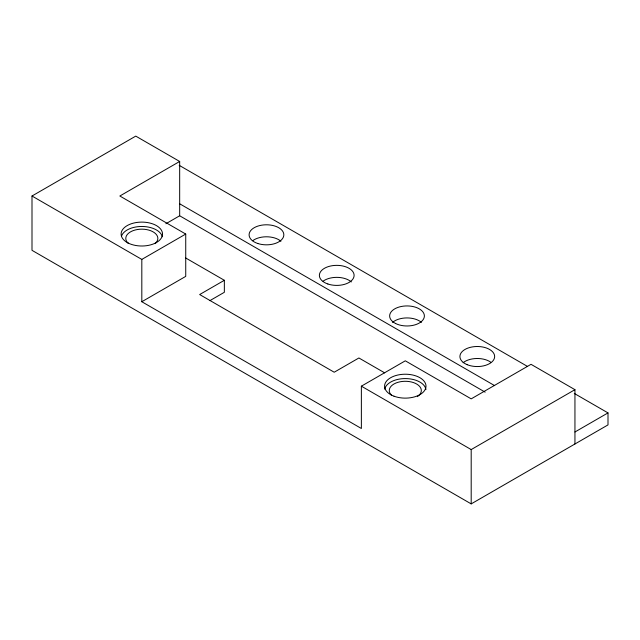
<?xml version="1.0" encoding="UTF-8"?>
<svg xmlns="http://www.w3.org/2000/svg" width="640" height="640" viewBox="0 0 640 640"><rect width="100%" height="100%" fill="white"/><g stroke="black" fill="none" stroke-linecap="round" stroke-linejoin="round"><path stroke-width="0.96" d="M574.28 393.44L608 412.904L608 424.904L471.192 503.888L32 250.328L32 196.008L135.752 136.112L179.672 161.464L179.672 215.784L485.152 392.152M179.672 161.464L119.84 196.008L185.736 234.056L185.736 276.376L141.816 301.728L141.816 259.416L32 196.008M165.896 223.736L179.672 215.784M141.816 259.416L185.736 234.056M209.88 300.648L224.352 292.288L224.352 280.296L199.664 294.544L334.208 372.224L358.896 357.976L384.696 372.864M141.816 301.728L361.368 428.488L361.368 386.176L405.296 360.816L471.192 398.864L531.024 364.32L574.944 389.672L574.944 443.992M361.368 386.176L471.192 449.576L574.944 389.672M574.944 431.992L608 412.904M179.184 165.328L527.6 366.488M179.672 203.784L494.672 385.648M185.552 257.896L224.352 280.296M471.192 449.576L471.192 503.888M391.408 395.16A16.032 9.256 0 0 1 395.816 383.072A16.032 9.256 0 0 1 417.112 384.288A16.032 9.256 0 0 1 417.344 396.64M128.384 243.472A16.032 9.256 0 0 1 131.392 231.392A16.032 9.256 0 0 1 152.528 231.536A16.032 9.256 0 0 1 155.04 243.656M121.464 236.224A20.704 11.952 0 0 1 142.256 226.472A20.704 11.952 0 0 1 162.312 236.72M384.728 389.128A20.704 11.952 0 0 1 405.696 378.584A20.704 11.952 0 0 1 425.936 389.6M463.152 362.688A17.368 10.024 0 0 1 490.688 362.144M392.536 322.408A17.368 10.024 0 0 1 421.416 322.352M323.112 281.168A17.368 10.024 0 0 1 351.312 281.928M252.696 240.704A17.368 10.024 0 0 1 280.912 241.24M128.352 243.136A20.704 11.952 0 0 0 162.168 236.248A20.704 11.952 0 0 0 134.928 222.784A20.704 11.952 0 0 0 128.352 243.136M394.016 396.2A20.704 11.952 0 0 0 425.968 386.8A20.704 11.952 0 0 0 395.896 375.52A20.704 11.952 0 0 0 394.016 396.2M467.184 364.68A17.368 10.024 0 0 0 494.568 357.488A17.368 10.024 0 0 0 470.088 347.4A17.368 10.024 0 0 0 467.184 364.68M395.608 323.512A17.368 10.024 0 0 0 424.056 317.872A17.368 10.024 0 0 0 401.368 306.472A17.368 10.024 0 0 0 395.608 323.512M327.856 283.992A17.368 10.024 0 0 0 354.104 275.52A17.368 10.024 0 0 0 328.264 266.632A17.368 10.024 0 0 0 327.856 283.992M257.792 243.496A17.368 10.024 0 0 0 283.832 234.808A17.368 10.024 0 0 0 257.792 226.128A17.368 10.024 0 0 0 257.792 243.496"/></g></svg>
